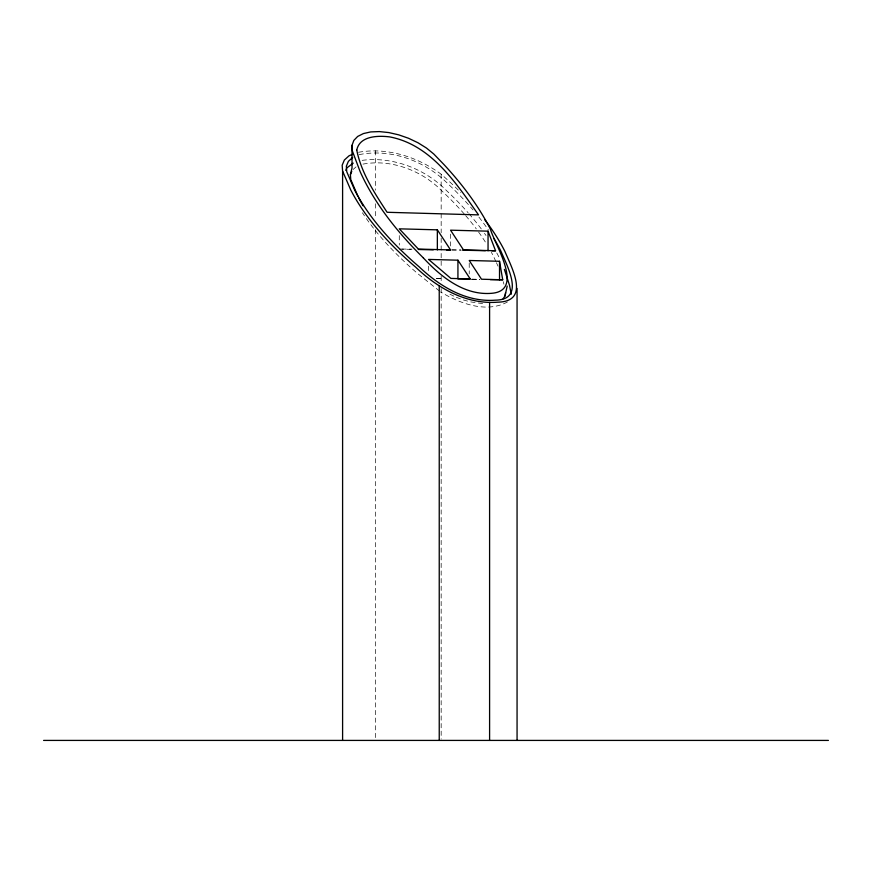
<?xml version="1.0" encoding="UTF-8"?>
<svg xmlns="http://www.w3.org/2000/svg" width="872" height="872" viewBox="0 0 872 872"><rect width="100%" height="100%" fill="white"/><g stroke="black" fill="none" stroke-linecap="round" stroke-linejoin="round"><path stroke-width="0.65" stroke-dasharray="4.36 3.27" d="M353.16 169.462L356.048 166.868M507.417 301.985C486.358 313.495 459.773 303.5 440.698 291.978M358.512 152.273C387.386 147.085 417.917 157.036 441.167 174.226A475.436 201.247 13.8 0 1 460.83 192.581M359.111 154.638C391.081 148.185 425.58 161.167 448.23 184.057A471.403 199.546 13.8 0 1 473.049 209.956M362.142 160.35C392.814 156.361 425.035 168.743 446.606 190.674A471.403 199.546 13.8 0 1 468.09 212.724M362.992 164.11C391.539 158.857 422.07 170.607 442.115 191.153A463.021 195.993 13.8 0 1 464.863 214.708M401.818 249.076L412.02 249.076M451.838 249.926L460.907 249.926M436.436 278.419L443.009 278.419M471.687 279.225L479.066 279.225M436.556 278.55L441.897 278.637M471.905 279.269L479.938 279.4M471.861 279.269L479.764 279.422M399.278 249.076L411.519 249.348M451.881 249.959L461.255 250.166M482.619 303.609L470.215 301.843L463.152 299.881M456.318 297.308L462.007 299.456M449.963 294.245L455.26 296.796M439.619 291.139L417.503 273.427A471.174 199.448 13.8 0 1 362.425 212.779M495.906 261.567L493.803 256.957A463.021 195.993 13.8 0 0 491.394 252.324M496.441 262.712L498.021 266.167M503.22 281.645L503.94 284.207M469.223 263.17L469.223 273.873M450.541 234.132L450.541 245.98M441.167 174.226L441.167 212.332M441.167 213.695L441.167 232.748M441.167 238.198L441.167 268.14M441.167 276.304L441.167 281.743M441.167 288.556L441.167 739.053M428.544 266.2L428.544 272.99M399.278 235.582L399.278 245.032M375.32 150.671L375.32 190.172M375.32 203.786L375.32 218.774M375.32 229.663L375.32 739.053M478.924 217.117A471.403 199.546 13.8 0 1 488.342 229.914M468.929 213.695A471.403 199.546 13.8 0 1 481.399 229.074M484.494 233.347A471.403 199.546 13.8 0 1 485.987 235.473M496.768 252.945A471.403 199.546 13.8 0 1 499.231 257.676M465.681 215.646A463.021 195.993 13.8 0 1 476.286 228.878M478.586 232.017A463.021 195.993 13.8 0 1 486.271 243.506"/><path stroke-width="1.31" d="M503.079 298.791L504.997 295.979L505.575 292.687M507.199 286.06L504.997 295.979M484.701 219.646A475.436 201.247 13.8 0 1 504.899 251.409C512.038 268.478 530.459 301.647 497.432 302.203C466.258 304.513 437.482 288.087 415.661 267.148A475.447 201.258 13.8 0 1 350.74 189.954L342.598 171.119L342.173 165.211L344.353 160.034L349.029 155.815L352.495 154.29M358.011 196.451L350.762 179.578L350.402 174.596L352.026 167.969L352.026 145.33L353.825 140.425L357.673 136.446L363.395 133.569L370.72 131.923L379.331 131.585L388.803 132.577L398.7 134.844L408.576 138.288L417.961 142.746L426.43 148.022L433.744 153.984L443.739 164.328A496.473 232.966 15.7 0 1 490.391 229.162C494.936 244.89 524.813 290.54 491.754 293.297C464.144 295.652 441.036 276.936 423.389 257.949M345.748 170.378L346.762 167.969L353.225 163.129M350.402 174.596L351.754 171.403M352.713 157.44L348.386 161.342L346.358 166.171L346.751 171.74L354.773 190.303A471.174 199.448 13.8 0 0 419.138 266.799C439.499 286.212 465.942 302.377 495.122 300.186C525.903 299.826 507.232 266.396 500.855 251.049A471.403 199.546 13.8 0 0 493.835 238.405M446.584 249.926L450.541 249.926L437.352 229.837L399.278 228.835L418.386 249.076L450.541 249.926M491.797 250.765L495.547 250.765L488.048 231.167L450.541 230.186L463.501 249.926L495.547 250.765M490.304 279.618L502.708 279.781L499.525 261.284L469.223 260.488L481.518 279.225L502.708 279.781M43.6 740.415L828.4 740.415M470.226 278.931L457.931 278.898L457.931 260.194L428.544 259.42L450.9 278.419L470.226 278.931L457.931 260.194M418.309 249.501L433.275 249.839M462.596 250.199L485.377 250.711M504.376 269.35L509.542 285.406L511.254 294.245M352.026 145.33L352.386 151.041L360.18 171.73A495.525 232.519 15.7 0 0 423.4 257.938M517.063 288.436L517.063 740.415M499.525 261.284L499.525 279.781M489.595 302.41L489.595 740.415M488.048 231.167L488.048 250.765M439.237 285.983L439.237 740.415M437.352 229.837L437.352 249.926M342.598 171.119L342.598 740.415M363.068 205.759A462.803 195.906 13.8 0 1 358.566 197.606M356.757 150.115C361.27 172.83 374.546 193.072 387.092 212.278L478.51 214.883C456.034 182.978 430.997 144.752 389.73 136.904C378.208 135.454 359.602 135.749 356.757 150.115"/></g></svg>
